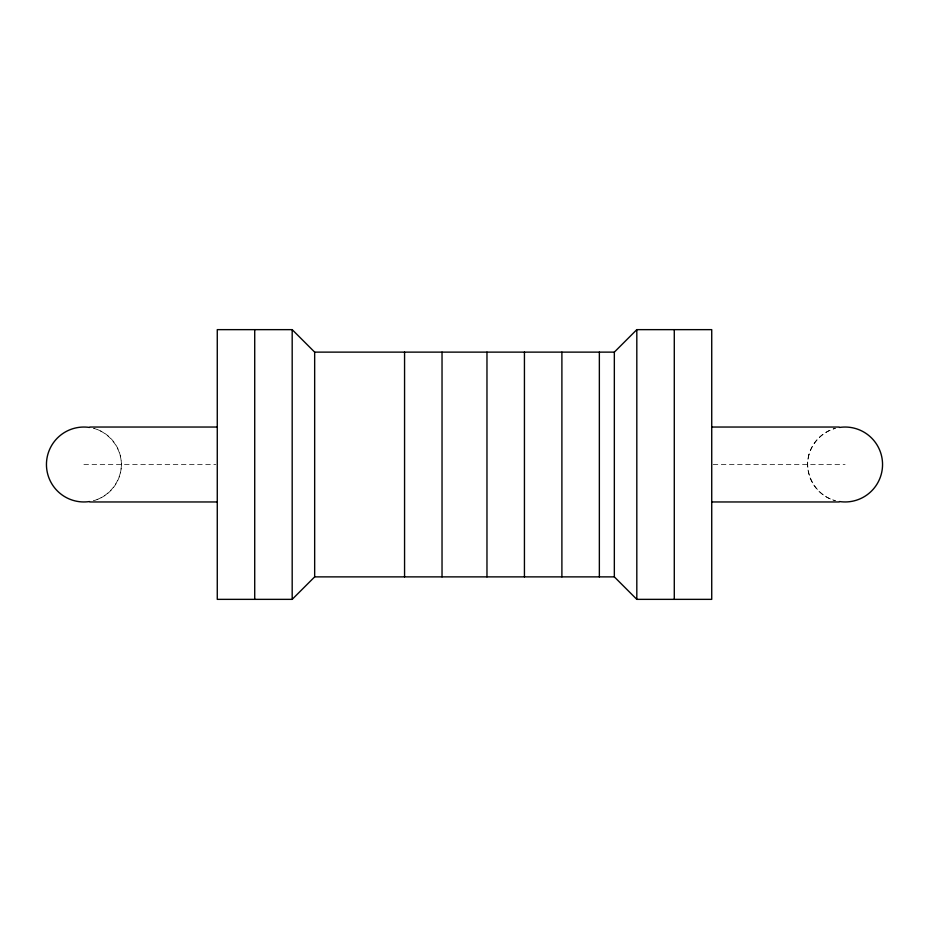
<?xml version="1.0" encoding="UTF-8"?>
<svg xmlns="http://www.w3.org/2000/svg" width="929" height="929" viewBox="0 0 929 929"><rect width="100%" height="100%" fill="white"/><g stroke="black" fill="none" stroke-linecap="round" stroke-linejoin="round"><path stroke-width="0.7" stroke-dasharray="4.64 3.48" d="M83.912 464.5L215.818 464.5M713.182 464.5L845.088 464.5M121.374 464.5C121.281 481.059 109.576 496.307 93.608 500.685A37.462 37.462 0 0 0 93.608 428.315C109.576 432.693 121.281 447.941 121.374 464.5M808.904 454.804C803.597 474.138 815.999 495.61 835.392 500.685A37.462 37.462 0 0 1 835.392 428.315C822.711 431.95 812.538 442.123 808.904 454.804"/><path stroke-width="1.39" d="M292.182 599.356L314.664 576.874L614.336 576.874L636.818 599.356L711.73 599.356L711.73 329.644L636.818 329.644L614.336 352.126L314.664 352.126L292.182 329.644L217.27 329.644L217.27 599.356L292.182 599.356L292.182 329.644M89.927 427.038L217.27 427.038M711.73 427.038L839.073 427.038M89.927 501.962L217.27 501.962M711.73 501.962L839.073 501.962M674.28 329.644L674.28 599.356M636.818 329.644L636.818 599.356M614.336 352.126L614.336 576.874M599.356 352.126L599.356 576.874M561.894 352.126L561.894 576.874M524.432 352.126L524.432 576.874M486.97 352.126L486.97 576.874M442.03 352.126L442.03 576.874M404.568 352.126L404.568 576.874M314.664 352.126L314.664 576.874M254.72 329.644L254.72 599.356M839.502 427.456A37.462 37.462 0 0 1 882.55 464.5A37.462 37.462 0 0 1 839.502 501.544M89.498 501.544A37.462 37.462 0 0 1 46.45 464.5A37.462 37.462 0 0 1 89.498 427.456"/></g></svg>
